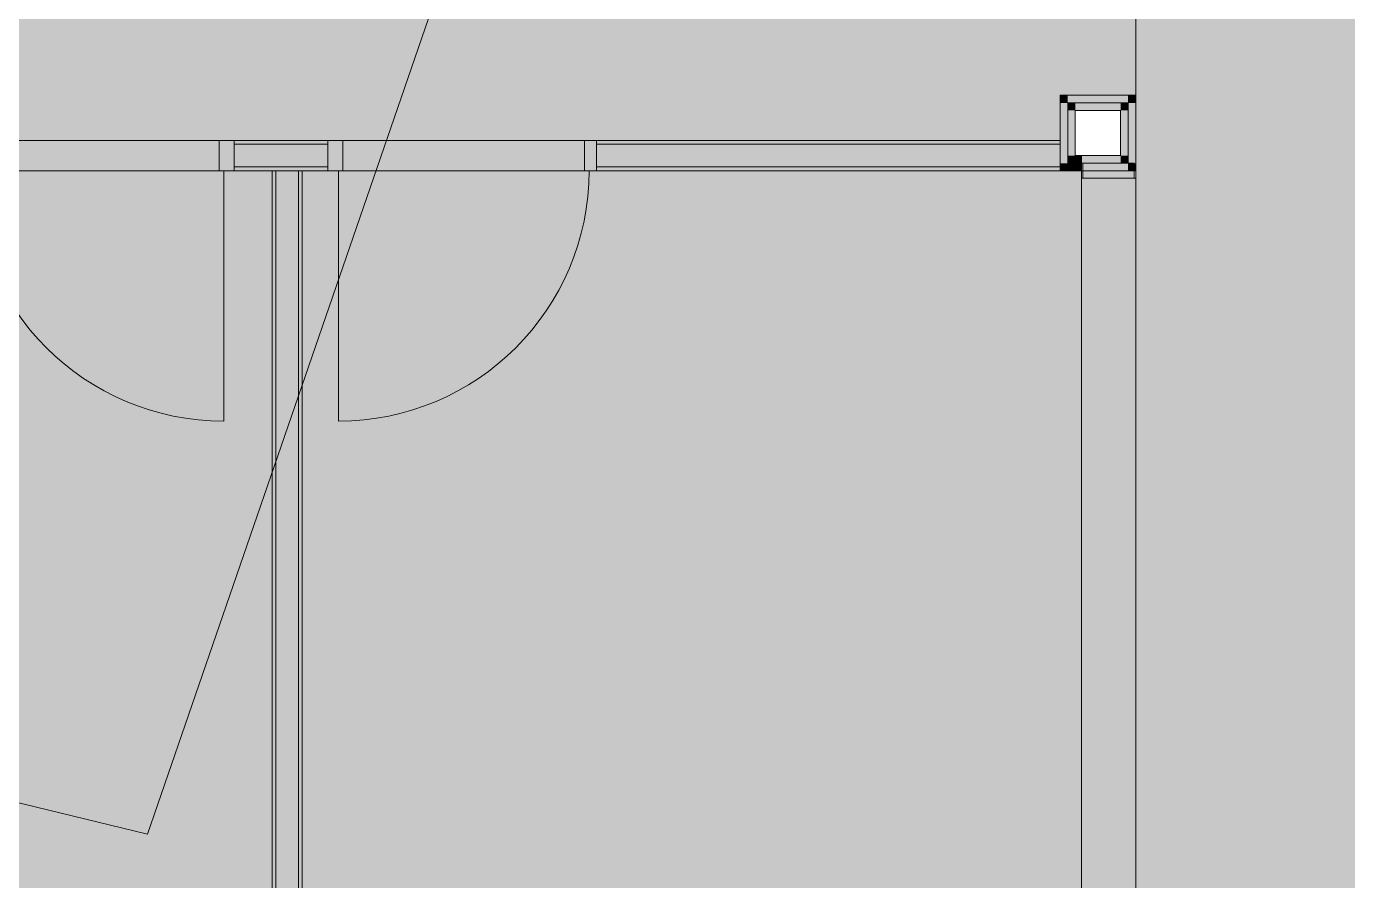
# Model space of a CAD drawing. Header units: metres. Extents: x -3.9 to 83, y -38 to 6.2.
# Drawn here: x 43.21 to 47.585, y -30.653 to -27.822 of the extents above; entities that cross this region are included whole.
import ezdxf

# ---------------------------------------------------------------- set-up
doc = ezdxf.new("R2010")
doc.units = ezdxf.units.M
doc.header["$MEASUREMENT"] = 0
doc.linetypes.add('Schnittlinie', pattern=[0.006, 0.003, -0.0015, 0, -0.0015])
doc.linetypes.add('Wipeout_Contour', pattern=[1, 0, -1])
for name, color, linetype in [('0._Erdgeschoß PP Icon_1_0', 7, 'Continuous'), ('0._Erdgeschoß PP Icon_1_120 Wand Innen tragend', 7, 'Continuous'), ('0._Erdgeschoß PP Icon_1_130 Wand Innen', 7, 'Continuous'), ('0._Erdgeschoß PP Icon_1_170 Schachtwände', 7, 'Continuous'), ('0._Erdgeschoß PP Icon_1_710 Gelände', 7, 'Continuous'), ('0._Erdgeschoß PP Icon_1_810 Raum', 7, 'Continuous'), ('0._Erdgeschoß PP Icon_1_815 Raumbegrenzung', 7, 'Continuous')]:
    doc.layers.add(name, color=color, linetype=linetype)

msp = doc.modelspace()

# ---------------------------------------------------------------- wipeouts: each hides what was drawn before it
at = {"color": 254, "linetype": 'Wipeout_Contour', "lineweight": 0, "ltscale": 193.488375}
msp.add_wipeout([(28.2051, 3.5109), (28.2051, -37.8391), (52.5858, -37.8391), (52.5858, 3.5109)], dxfattribs=at).dxf.layer = '0._Erdgeschoß PP Icon_1_0'

# ---------------------------------------------------------------- next in the draw order: hatches: boundary and pattern name
at = {"layer": '0._Erdgeschoß PP Icon_1_120 Wand Innen tragend', "linetype": 'Continuous', "lineweight": 0, "true_color": 0x000000}
msp.add_hatch(color=18, dxfattribs=at).paths.add_polyline_path([(46.8834, -32.3504), (46.8834, -28.3254), (46.7034, -28.3254), (46.7034, -32.3504)])
at = {"layer": '0._Erdgeschoß PP Icon_1_130 Wand Innen', "linetype": 'Continuous', "lineweight": 13, "true_color": 0xf9f8f6}
for points in [[(43.8984, -28.3004), (43.8984, -28.2004), (43.0084, -28.2004), (43.0084, -28.3004)], [(44.2084, -28.3004), (45.0984, -28.3004), (45.0984, -28.2004), (44.2084, -28.2004)]]:
    msp.add_hatch(color=7, dxfattribs=at).paths.add_polyline_path(points)
at = {"layer": '0._Erdgeschoß PP Icon_1_130 Wand Innen', "linetype": 'Continuous', "lineweight": 0, "true_color": 0xffffff}
for points in [[(43.8984, -28.3004), (43.8984, -28.2004), (43.8484, -28.2004), (43.8484, -28.3004)], [(44.2084, -28.3004), (44.2584, -28.3004), (44.2584, -28.2004), (44.2084, -28.2004)], [(45.0984, -28.2004), (45.0584, -28.2004), (45.0584, -28.3004), (45.0984, -28.3004)]]:
    msp.add_hatch(color=7, dxfattribs=at).paths.add_polyline_path(points)
at = {"layer": '0._Erdgeschoß PP Icon_1_130 Wand Innen', "linetype": 'Continuous', "lineweight": 0, "true_color": 0x000000}
for points in [[(43.8984, -28.2129), (44.2084, -28.2129), (44.2084, -28.2004), (43.8984, -28.2004)], [(43.8984, -28.2129), (43.8984, -28.2879), (44.2084, -28.2879), (44.2084, -28.2129)], [(45.0984, -28.2004), (45.0984, -28.2129), (46.6334, -28.2129), (46.6334, -28.2004)], [(45.0984, -28.2879), (46.6334, -28.2879), (46.6334, -28.2129), (45.0984, -28.2129)], [(43.8984, -28.2879), (43.8984, -28.3004), (44.2084, -28.3004), (44.2084, -28.2879)], [(44.0234, -28.3004), (44.0234, -32.3504), (44.0359, -32.3504), (44.0359, -28.3004)], [(44.1109, -32.3504), (44.1109, -28.3004), (44.0359, -28.3004), (44.0359, -32.3504)], [(44.1234, -32.3504), (44.1234, -28.3004), (44.1109, -28.3004), (44.1109, -32.3504)], [(45.0984, -28.2879), (45.0984, -28.3004), (46.6334, -28.3004), (46.6334, -28.2879)]]:
    msp.add_hatch(color=18, dxfattribs=at).paths.add_polyline_path(points)
at = {"layer": '0._Erdgeschoß PP Icon_1_170 Schachtwände', "linetype": 'Continuous', "lineweight": 0, "true_color": 0x000000}
for points in [[(46.6584, -28.0504), (46.6334, -28.0504), (46.6584, -28.0754)], [(46.6584, -28.0754), (46.6334, -28.0504), (46.6334, -28.0754)], [(46.6334, -28.0754), (46.6334, -28.2754), (46.6584, -28.2754), (46.6584, -28.0754)], [(46.6584, -28.0754), (46.8584, -28.0754), (46.8584, -28.0504), (46.6584, -28.0504)], [(46.6834, -28.0754), (46.6584, -28.0754), (46.6834, -28.1004)], [(46.6834, -28.1004), (46.6584, -28.0754), (46.6584, -28.1004)], [(46.6834, -28.1004), (46.8334, -28.1004), (46.8334, -28.0754), (46.6834, -28.0754)], [(46.8334, -28.1004), (46.8584, -28.0754), (46.8334, -28.0754)], [(46.8334, -28.1004), (46.8584, -28.1004), (46.8584, -28.0754)], [(46.8584, -28.0504), (46.8584, -28.0754), (46.8834, -28.0504)], [(46.8584, -28.0754), (46.8834, -28.0754), (46.8834, -28.0504)], [(46.8584, -28.0754), (46.8584, -28.2754), (46.8834, -28.2754), (46.8834, -28.0754)], [(46.6834, -28.2504), (46.6834, -28.1004), (46.6584, -28.1004), (46.6584, -28.2504)], [(46.8334, -28.1004), (46.8334, -28.2504), (46.8584, -28.2504), (46.8584, -28.1004)], [(46.6834, -28.2504), (46.6584, -28.2754), (46.6834, -28.2754)], [(46.6584, -28.2504), (46.6584, -28.2754), (46.6834, -28.2504)], [(46.6834, -28.2754), (46.7034, -28.2754), (46.7034, -28.2504), (46.6834, -28.2504)], [(46.8334, -28.2504), (46.7034, -28.2504), (46.7034, -28.2754), (46.8334, -28.2754)], [(46.8334, -28.2504), (46.8334, -28.2754), (46.8584, -28.2754)], [(46.8334, -28.2504), (46.8584, -28.2754), (46.8584, -28.2504)], [(46.6584, -28.2754), (46.6334, -28.3004), (46.6584, -28.3004)], [(46.6584, -28.2754), (46.6334, -28.2754), (46.6334, -28.3004)], [(46.6584, -28.3004), (46.7034, -28.3004), (46.7034, -28.2754), (46.6584, -28.2754)], [(46.8584, -28.2754), (46.7034, -28.2754), (46.7034, -28.3004), (46.8584, -28.3004)], [(46.7084, -28.3004), (46.8784, -28.3004), (46.8784, -28.2754), (46.7084, -28.2754)], [(46.7084, -28.3254), (46.8784, -28.3254), (46.8784, -28.3004), (46.7084, -28.3004)], [(46.8584, -28.2754), (46.8584, -28.3004), (46.8834, -28.3004)], [(46.8834, -28.2754), (46.8584, -28.2754), (46.8834, -28.3004)]]:
    msp.add_hatch(color=18, dxfattribs=at).paths.add_polyline_path(points)
at = {"layer": '0._Erdgeschoß PP Icon_1_810 Raum', "linetype": 'Continuous', "lineweight": 13, "true_color": 0xf9f8f6}
for points in [[(50.3649, -32.3504), (50.3997, -24.2254), (47.5384, -24.2254), (47.5384, -26.6654), (46.8834, -26.6654), (46.8834, -28.0504), (46.8834, -28.2504), (46.8834, -32.3504)], [(42.9234, -26.8504), (42.9234, -28.2004), (46.6334, -28.2004), (46.6334, -28.0504), (46.8834, -28.0504), (46.8834, -26.6704), (44.4634, -26.6704), (44.2384, -26.6704), (44.2384, -26.6504), (43.0984, -26.6504), (43.0984, -26.6704), (42.9234, -26.6704)], [(41.4234, -28.6204), (41.4234, -33.2504), (44.0234, -33.2504), (44.0234, -32.3504), (44.0234, -28.3004), (42.9434, -28.3004), (42.9434, -28.6004), (42.9434, -28.6204)], [(44.1234, -28.3004), (44.1234, -32.3504), (46.7034, -32.3504), (46.7034, -28.3004), (46.6834, -28.3004)]]:
    msp.add_hatch(color=7, dxfattribs=at).paths.add_polyline_path(points)

# ---------------------------------------------------------------- next in the draw order: linework, layer by layer
at = {"layer": '0._Erdgeschoß PP Icon_1_120 Wand Innen tragend', "color": 7, "linetype": 'Continuous', "lineweight": 18, "ltscale": 1000, "flags": 128}
for points in [[(46.8834, -28.3254), (46.7034, -28.3254)], [(46.7034, -28.3254), (46.7034, -32.3504)], [(46.8834, -32.3504), (46.8834, -28.3254)]]:
    msp.add_lwpolyline(points, dxfattribs=at)
at = {"layer": '0._Erdgeschoß PP Icon_1_130 Wand Innen', "color": 7, "linetype": 'Schnittlinie', "lineweight": 13, "ltscale": 1000}
for p, q in [((43.0084, -28.2004), (43.8984, -28.2004)), ((45.0984, -28.2004), (44.2084, -28.2004)), ((43.0084, -28.3004), (43.8984, -28.3004)), ((45.0984, -28.3004), (44.2084, -28.3004))]:
    msp.add_line(p, q, dxfattribs=at)
at = {"layer": '0._Erdgeschoß PP Icon_1_130 Wand Innen', "color": 8, "linetype": 'Continuous', "lineweight": 13, "ltscale": 1000}
for p, q in [((43.8484, -28.3004), (43.8484, -28.2004)), ((43.8484, -28.2004), (43.8984, -28.2004)), ((43.8984, -28.2004), (43.8984, -28.3004)), ((44.2584, -28.2004), (44.2084, -28.2004)), ((44.2084, -28.2004), (44.2084, -28.3004)), ((44.2584, -28.3004), (44.2584, -28.2004)), ((45.0984, -28.2004), (45.0584, -28.2004)), ((45.0584, -28.2004), (45.0584, -28.3004)), ((45.0984, -28.3004), (45.0984, -28.2004)), ((43.8984, -28.3004), (43.8484, -28.3004)), ((44.2084, -28.3004), (44.2584, -28.3004)), ((45.0584, -28.3004), (45.0984, -28.3004))]:
    msp.add_line(p, q, dxfattribs=at)
at = {"layer": '0._Erdgeschoß PP Icon_1_130 Wand Innen', "color": 7, "linetype": 'Continuous', "lineweight": 18, "ltscale": 1000}
for p, q in [((43.8984, -28.2129), (43.8984, -28.2004)), ((43.8984, -28.2129), (43.8984, -28.2004)), ((43.8984, -28.2129), (43.8984, -28.2004)), ((44.2084, -28.2129), (43.8984, -28.2129)), ((43.8984, -28.2879), (43.8984, -28.2129)), ((43.8984, -28.2879), (43.8984, -28.2129)), ((43.8984, -28.2879), (43.8984, -28.2129)), ((44.2084, -28.2129), (44.2084, -28.2004)), ((44.2084, -28.2129), (44.2084, -28.2004)), ((44.2084, -28.2129), (44.2084, -28.2004)), ((44.2084, -28.2879), (44.2084, -28.2129)), ((44.2084, -28.2879), (44.2084, -28.2129)), ((44.2084, -28.2879), (44.2084, -28.2129)), ((45.0984, -28.2129), (45.0984, -28.2004)), ((45.0984, -28.2129), (45.0984, -28.2004)), ((45.0984, -28.2129), (45.0984, -28.2004)), ((46.6334, -28.2129), (45.0984, -28.2129)), ((45.0984, -28.2879), (45.0984, -28.2129)), ((45.0984, -28.2879), (45.0984, -28.2129)), ((45.0984, -28.2879), (45.0984, -28.2129)), ((43.8984, -28.2879), (44.2084, -28.2879)), ((43.8984, -28.3004), (43.8984, -28.2879)), ((43.8984, -28.3004), (43.8984, -28.2879)), ((43.8984, -28.3004), (43.8984, -28.2879)), ((44.0359, -28.3004), (44.0359, -32.3504)), ((44.1109, -32.3504), (44.1109, -28.3004)), ((44.2084, -28.3004), (44.2084, -28.2879)), ((44.2084, -28.3004), (44.2084, -28.2879)), ((44.2084, -28.3004), (44.2084, -28.2879)), ((45.0984, -28.2879), (46.6334, -28.2879)), ((45.0984, -28.3004), (45.0984, -28.2879)), ((45.0984, -28.3004), (45.0984, -28.2879)), ((45.0984, -28.3004), (45.0984, -28.2879))]:
    msp.add_line(p, q, dxfattribs=at)
at = {"layer": '0._Erdgeschoß PP Icon_1_130 Wand Innen', "color": 8, "linetype": 'Continuous', "lineweight": 0, "ltscale": 1000}
for p, q in [((43.8634, -28.3004), (43.8634, -29.1304)), ((44.2434, -28.3004), (44.2434, -29.1304))]:
    msp.add_line(p, q, dxfattribs=at)
at = {"layer": '0._Erdgeschoß PP Icon_1_130 Wand Innen', "color": 7, "linetype": 'Continuous', "lineweight": 18, "ltscale": 1000, "flags": 128}
for points in [[(44.2084, -28.2004), (43.8984, -28.2004)], [(46.6334, -28.2004), (45.0984, -28.2004)], [(46.6334, -28.3004), (46.6334, -28.2004)], [(43.8984, -28.3004), (44.2084, -28.3004)], [(44.1234, -28.3004), (44.0234, -28.3004)], [(44.0234, -28.3004), (44.0234, -32.3504)], [(44.1234, -32.3504), (44.1234, -28.3004)], [(45.0984, -28.3004), (46.6334, -28.3004)]]:
    msp.add_lwpolyline(points, dxfattribs=at)
at = {"layer": '0._Erdgeschoß PP Icon_1_130 Wand Innen', "color": 8, "linetype": 'Continuous', "lineweight": 0, "ltscale": 1000}
for centre, start, end in [((43.8634, -28.3004), 180, 270), ((44.2434, -28.3004), 270, 0)]:
    msp.add_arc(centre, 0.83, start, end, dxfattribs=at)
at = {"layer": '0._Erdgeschoß PP Icon_1_170 Schachtwände', "color": 7, "linetype": 'Continuous', "lineweight": 18, "ltscale": 1000}
for p, q in [((46.6584, -28.0754), (46.6584, -28.1004)), ((46.6834, -28.0754), (46.6584, -28.0754)), ((46.8334, -28.0754), (46.6834, -28.0754)), ((46.8584, -28.0754), (46.8334, -28.0754)), ((46.8584, -28.1004), (46.8584, -28.0754)), ((46.6584, -28.1004), (46.6584, -28.2504)), ((46.8584, -28.2504), (46.8584, -28.1004)), ((46.6584, -28.2504), (46.6584, -28.2754)), ((46.8584, -28.2754), (46.8584, -28.2504)), ((46.6584, -28.2754), (46.6834, -28.2754)), ((46.6834, -28.2754), (46.7034, -28.2754)), ((46.8584, -28.2754), (46.7034, -28.2754)), ((46.7084, -28.3004), (46.8784, -28.3004))]:
    msp.add_line(p, q, dxfattribs=at)
at = {"layer": '0._Erdgeschoß PP Icon_1_170 Schachtwände', "color": 7, "linetype": 'Continuous', "lineweight": 18, "ltscale": 1000, "flags": 128}
for points in [[(46.6334, -28.0504), (46.6584, -28.0504)], [(46.6334, -28.0504), (46.6334, -28.3004)], [(46.8584, -28.0504), (46.6584, -28.0504)], [(46.8834, -28.0504), (46.8584, -28.0504)], [(46.8834, -28.3004), (46.8834, -28.0504)], [(46.6834, -28.2504), (46.6834, -28.1004)], [(46.6834, -28.1004), (46.8334, -28.1004)], [(46.8334, -28.1004), (46.8334, -28.2504)], [(46.7034, -28.2504), (46.6834, -28.2504)], [(46.7034, -28.2754), (46.7034, -28.2504)], [(46.8334, -28.2504), (46.7034, -28.2504)], [(46.7034, -28.2504), (46.7034, -28.2754)], [(46.6334, -28.3004), (46.6584, -28.3004)], [(46.6584, -28.3004), (46.7034, -28.3004)], [(46.7034, -28.3004), (46.7034, -28.2754)], [(46.7034, -28.2754), (46.7034, -28.3004)], [(46.7034, -28.3004), (46.8584, -28.3004)], [(46.8784, -28.2754), (46.7084, -28.2754)], [(46.7084, -28.2754), (46.7084, -28.3254)], [(46.8834, -28.3004), (46.8584, -28.3004)], [(46.8784, -28.3254), (46.8784, -28.2754)], [(46.7084, -28.3254), (46.8784, -28.3254)]]:
    msp.add_lwpolyline(points, dxfattribs=at)
at = {"layer": '0._Erdgeschoß PP Icon_1_710 Gelände', "color": 83, "linetype": 'Continuous', "lineweight": 13, "ltscale": 1000, "true_color": 0x89cd89}
for p, q in [((43.6107, -30.4994), (45.5089, -24.9885)), ((38.2203, -29.1797), (43.6107, -30.4994))]:
    msp.add_line(p, q, dxfattribs=at)
at = {"layer": '0._Erdgeschoß PP Icon_1_815 Raumbegrenzung', "color": 8, "linetype": 'Schnittlinie', "lineweight": 13, "ltscale": 1000, "flags": 128}
msp.add_lwpolyline([(46.7034, -28.3004), (46.7034, -28.3254), (46.8834, -28.3254), (46.8834, -26.6704), (47.5384, -26.6704)], dxfattribs=at)

doc.saveas('drawing.dxf')
